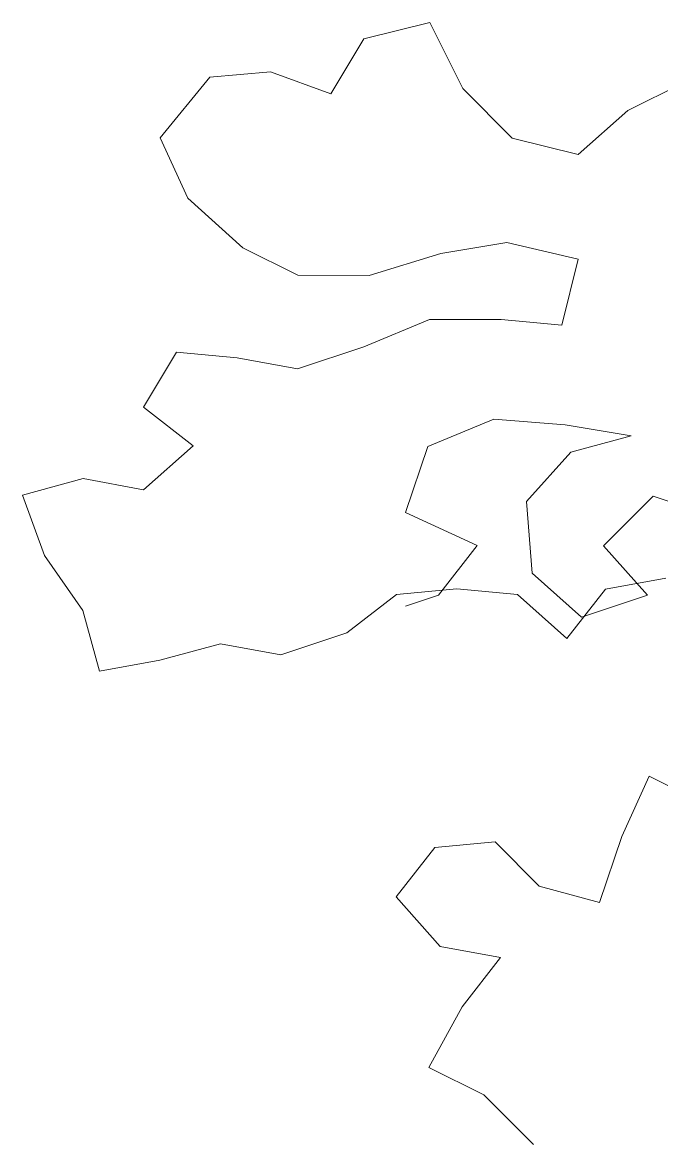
# Model space of a CAD drawing. Header units: metres. Extents: x -58 to 722, y -1100 to 345.
# Drawn here: x 23.0565 to 23.1283, y 123.9324 to 124.0584 of the extents above; entities that cross this region are included whole.
import ezdxf

# ---------------------------------------------------------------- set-up
doc = ezdxf.new("R2010")
doc.units = ezdxf.units.M
doc.header["$MEASUREMENT"] = 0
doc.layers.add('FSR_ARQ_006ARBOLES', color=74, linetype='Continuous', lineweight=0)

# ---------------------------------------------------------------- blocks, each defined once
blk = doc.blocks.new('arboles fsr 01')
at = {"layer": 'FSR_ARQ_006ARBOLES'}
for points in [[(185.84048, -35.49758), (185.83405, -35.49114), (185.8269, -35.48756), (185.8312, -35.47969), (185.83621, -35.47326), (185.82835, -35.47182), (185.82263, -35.46538), (185.82765, -35.45895), (185.83551, -35.45824), (185.84123, -35.46397), (185.84909, -35.46612), (185.85196, -35.45754), (185.85555, -35.44968), (185.86269, -35.45326)], [(185.85772, -35.42393), (185.84985, -35.42536), (185.84483, -35.43179), (185.8384, -35.42606), (185.83054, -35.42534), (185.82267, -35.42605), (185.81623, -35.43105), (185.80764, -35.4339), (185.79978, -35.43246), (185.79191, -35.4346), (185.78404, -35.43602), (185.7819, -35.42815), (185.7769, -35.421), (185.77405, -35.41313), (185.78192, -35.41099), (185.78978, -35.41243), (185.79622, -35.40671), (185.78979, -35.4017), (185.79409, -35.39455), (185.80196, -35.39527), (185.80982, -35.39671), (185.81841, -35.39386), (185.82699, -35.39029), (185.83629, -35.3903), (185.84416, -35.39102), (185.84631, -35.38244), (185.83701, -35.38029), (185.82843, -35.38171), (185.81913, -35.38456), (185.80983, -35.38455), (185.80268, -35.38097), (185.79554, -35.37453), (185.79197, -35.36666), (185.79841, -35.3588), (185.80628, -35.35809), (185.81415, -35.36096), (185.81844, -35.35381), (185.82703, -35.35167), (185.83131, -35.36026), (185.83774, -35.3667), (185.84632, -35.36885), (185.85276, -35.36314), (185.85992, -35.35957)], [(185.86463, -35.41615), (185.85605, -35.41328), (185.84961, -35.41972), (185.85533, -35.42616), (185.84674, -35.42901), (185.84031, -35.42328), (185.8396, -35.41398), (185.84533, -35.40755), (185.8532, -35.40541), (185.84462, -35.40398), (185.83532, -35.40325), (185.82674, -35.40682), (185.82387, -35.4154), (185.83316, -35.4197), (185.82815, -35.42613), (185.82386, -35.42756)]]:
    blk.add_lwpolyline(points, dxfattribs=at)

msp = doc.modelspace()

# ---------------------------------------------------------------- block references
at = {"layer": 'FSR_ARQ_006ARBOLES', "xscale": 0.864, "yscale": 0.864, "zscale": 0.864}
msp.add_blockref('arboles fsr 01', (-137.45225, 154.60229), dxfattribs=at)

doc.saveas('drawing.dxf')
